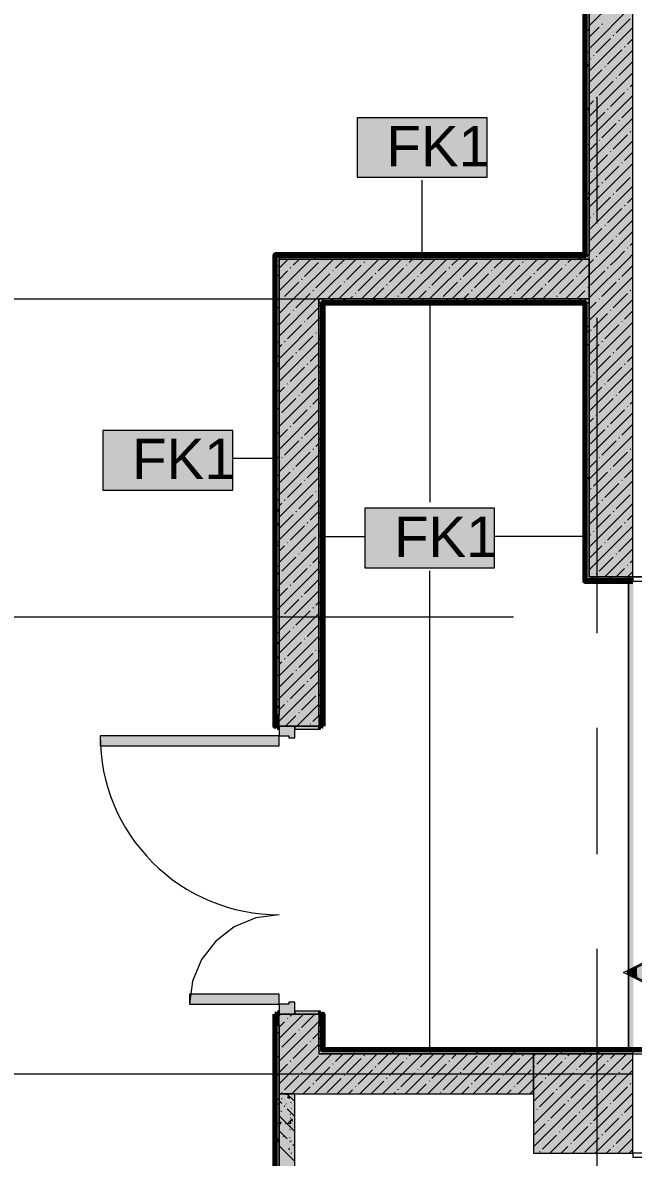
# Model space of a CAD drawing. Header units: millimetres. Extents: x -3817 to 677485, y -22715 to 103890.
# Drawn here: x 35664 to 38736, y 12591 to 18301 of the extents above; entities that cross this region are included whole.
import ezdxf

# ---------------------------------------------------------------- set-up
doc = ezdxf.new("R2010")
doc.units = ezdxf.units.MM
doc.layers.add('PDF _Геометрия', color=7, linetype='Continuous', true_color=0x1d1d1d)
doc.layers.add('PDF _Сплошная заливка', color=7, linetype='Continuous', true_color=0xffffff)
doc.layers.add('PDF _Текст', color=7, linetype='Continuous')
doc.styles.add('PDF GOST-Common', font='arial.ttf')

msp = doc.modelspace()

# ---------------------------------------------------------------- hatches: boundary and pattern name
at = {"layer": 'PDF _Сплошная заливка', "transparency": 33554559}
h = msp.add_hatch(color=256, dxfattribs=at)
h.paths.add_polyline_path([(39003.3, 1631.4), (39273.4, 1631.4), (39273.4, 13806.3), (38703.3, 13521.2), (39003.3, 13371.2), (39003.3, 1653.4)], flags=0)
h.paths.add_polyline_path([(39273.4, 13836.1), (39273.4, 25711.1), (39003.3, 25711.1), (39003.3, 13971.2), (39024.3, 13960.7)], flags=0)
h = msp.add_hatch(color=256, dxfattribs=at)
h.paths.add_polyline_path([(38733.3, 17111.3), (38733.3, 23461.6), (38513.3, 23461.6), (38513.3, 17111.3), (38594.1, 17111.3)], flags=0)
h.paths.add_polyline_path([(38513.3, 24911.6), (38733.3, 24911.6), (38733.3, 25311.3), (38513.3, 25311.3), (38513.3, 25223.1)], flags=0)
h = msp.add_hatch(color=256, dxfattribs=at)
h.paths.add_polyline_path([(38493.3, 17111.3), (38513.3, 17111.3), (38513.3, 23461.6), (38493.3, 23461.6), (38493.3, 17131.3)], flags=0)
h.paths.add_polyline_path([(38493.3, 24915.3), (38513.3, 24915.3), (38513.3, 24927.8), (38493.3, 24915.9)], flags=0)
for color, points in [(256, [(36953.3, 17111.3), (38493.3, 17111.3), (38491.3, 17131.3), (36933.3, 17129.5), (36933.3, 17111.3)]), (256, [(38491.3, 16891.3), (38493.3, 16893.2), (38493.3, 16911.3), (37173.3, 16911.3), (37173.3, 16891.3), (37914.7, 16891.3)]), (256, [(38493.3, 15490.3), (38494.2, 15491.3), (38513.3, 15491.3), (38513.3, 16911.3), (38493.3, 16911.3), (38493.3, 15511.3)]), (256, [(38513.3, 15491.3), (38733.2, 15491.3), (38733.3, 15511.1), (38783.3, 15511.1), (38783.3, 15491.3), (39003.3, 15491.3), (39003.3, 15511.3), (38513.3, 15511.3)]), (256, [(36945.3, 14746.3), (36953.3, 14746.3), (36953.3, 14816.3), (36945.3, 14816.3), (36945.3, 14761.3)]), (256, [(37153.3, 14746.3), (37161.3, 14746.3), (37161.3, 14816.3), (37153.3, 14816.3), (37153.3, 14761.3)]), (256, [(36556.1, 14661.3), (36953.3, 14661.3), (36953.3, 14711.3), (36053.3, 14711.3), (36053.3, 14661.3)]), (5, [(38755.8, 13486.3), (38753.8, 13555.1), (38710.8, 13533.6), (38710.8, 13508.8), (38753.8, 13487.3)]), (256, [(36953.3, 13361.3), (36953.3, 13411.3), (36503.3, 13411.3), (36503.3, 13361.3), (36897.7, 13361.3)]), (256, [(37161.3, 13256.4), (37161.3, 13326.3), (37153.3, 13326.3), (37153.3, 13256.4), (37159.4, 13256.4)])]:
    msp.add_hatch(color=color, dxfattribs=at).paths.add_polyline_path(points)
h = msp.add_hatch(color=256, dxfattribs=at)
h.paths.add_polyline_path([(36933.3, 12141.3), (36953.3, 12141.3), (36953.3, 13256.4), (36945.3, 13256.4), (36945.3, 13311.4), (36933.3, 13311.4), (36933.3, 12221.4)], flags=0)
h.paths.add_polyline_path([(36933.3, 14761.3), (36945.3, 14761.3), (36945.3, 14816.3), (36953.3, 14816.3), (36953.3, 17111.3), (36933.3, 17111.3), (36933.3, 16743.4)], flags=0)
h = msp.add_hatch(color=256, dxfattribs=at)
h.paths.add_polyline_path([(37033.3, 12911.3), (37153.3, 12911.3), (37153.3, 13311.4), (36953.3, 13311.4), (36953.3, 12911.3)], flags=0)
h.paths.add_polyline_path([(37003.3, 14761.3), (37153.3, 14761.3), (37153.3, 16911.3), (36953.3, 16911.3), (36953.3, 14761.3)], flags=0)
h = msp.add_hatch(color=256, dxfattribs=at)
h.paths.add_polyline_path([(37153.3, 13131.4), (37173.3, 13132.3), (37173.3, 13311.4), (37161.3, 13311.4), (37159.4, 13256.4), (37153.3, 13256.4)], flags=0)
h.paths.add_polyline_path([(37161.3, 14761.3), (37173.3, 14761.3), (37173.3, 16911.3), (37153.3, 16911.3), (37153.3, 14816.3), (37161.3, 14816.3)], flags=0)
h = msp.add_hatch(color=5, dxfattribs=at)
h.paths.add_polyline_path([(38733.3, 13132.3), (38736.6, 13132.3), (38736.6, 13504.6), (38710.8, 13517.5), (38710.8, 13132.3), (38733.2, 13132.3)], flags=0)
h.paths.add_polyline_path([(38710.8, 13525), (38736.6, 13537.9), (38736.6, 15490.1), (38710.8, 15490.3), (38710.8, 13821.2)], flags=0)
h = msp.add_hatch(color=256, dxfattribs=at)
h.paths.add_polyline_path([(36963.7, 13311.4), (37033.3, 13311.4), (37033.3, 13371.3), (37003.3, 13371.3), (37003.3, 13361.3), (36953.3, 13361.3), (36953.3, 13311.4)], flags=0)
h.paths.add_polyline_path([(37003.3, 14701.3), (37033.3, 14701.3), (37033.3, 14761.3), (36953.3, 14761.3), (36953.3, 14711.3), (37003.3, 14711.3)], flags=0)
h = msp.add_hatch(color=256, dxfattribs=at)
h.paths.add_polyline_path([(38710.8, 13111.3), (38733.2, 13111.3), (38733.2, 13131.4), (37153.3, 13131.4), (37153.3, 13111.3), (38233.3, 13111.3)], flags=0)
h.paths.add_polyline_path([(39003.3, 13111.3), (39003.3, 13131.4), (38783.3, 13131.4), (38783.3, 13111.3), (38983.3, 13111.3)], flags=0)

# ---------------------------------------------------------------- linework, layer by layer
at = {"layer": 'PDF _Геометрия', "color": 7, "lineweight": 9}
for points in [[(38985.9, 1631.4), (38985.9, 13371.2), (38685.9, 13521.2), (39285.9, 13821.2), (38985.9, 13971.2), (38985.9, 25711.1)], [(37673.6, 17131.8), (37673.6, 17508.6)], [(38513.3, 17111.3), (38493.3, 17111.3), (36953.3, 17111.3), (38513.3, 17111.3), (38513.3, 17131.3)], [(37173.3, 16911.3), (37153.3, 16911.3), (37153.3, 14816.3), (37153.3, 16911.3)], [(37711.3, 16890.8), (37711.3, 15887)], [(36932.8, 16106.8), (36720.3, 16106.8)], [(37173.8, 15715), (37384.7, 15715)], [(38492.8, 15715), (38037.8, 15715)], [(37711.3, 13131.8), (37711.3, 15543)], [(39273.4, 13806.3), (38703.3, 13521.2), (39003.3, 13371.2), (39003.3, 1631.4)], [(37153.3, 13131.4), (37153.3, 13256.4), (37153.3, 13131.4), (37153.3, 13111.3), (38233.3, 13111.3), (37153.3, 13111.3)], [(38733.2, 13131.4), (37173.3, 13131.4), (37173.3, 13132.3)], [(38733.3, 12611.3), (38733.3, 13111.3), (38233.3, 13111.3), (38233.3, 12611.3), (38733.2, 12611.3)]]:
    msp.add_lwpolyline(points, dxfattribs=at)
at = {"layer": 'PDF _Геометрия', "color": 9, "lineweight": 9, "true_color": 0xc0c0c0}
for points in [[(37161.3, 14761.3), (37173.3, 14761.3), (37173.3, 16911.3), (38513.3, 16911.4), (38513.3, 15511.3), (38733.3, 15511.3), (38733.3, 17111.3), (38733.3, 23461.6), (38513.3, 23461.6), (38513.3, 17131.3), (38493.3, 17131.3)], [(38513.3, 17111.3), (38513.3, 23461.6), (38493.3, 23461.6), (38493.3, 17111.3)], [(38783.3, 23406.6), (38783.3, 15511.3), (39003.3, 15511.3), (39003.3, 16891.3), (39003.3, 15511.3), (38513.3, 15511.3), (38513.3, 16911.4), (38493.3, 16911.4), (38493.3, 15490.3), (38513.3, 15490.3), (38513.3, 15491.3), (38733.2, 15491.3)], [(38492.3, 17131.3), (36933.3, 17131.3), (36933.3, 17111.3), (36933.3, 14761.3), (36945.3, 14761.3)], [(36953.3, 14761.3), (37153.3, 14761.3)], [(36945.3, 13311.4), (36933.3, 13311.4), (36933.3, 12141.3), (36933.3, 12121.3)], [(37153.3, 13311.4), (36953.3, 13311.4)], [(37173.3, 13132.3), (37173.3, 13311.4), (37161.3, 13311.4)], [(37083.3, 12121.3), (37083.3, 12141.3), (37083.3, 12221.4), (36953.3, 12221.4), (36953.3, 12141.3), (36953.3, 12911.3), (37153.3, 12911.3), (38233.3, 12911.3), (38233.3, 13111.3), (38733.2, 13111.3)]]:
    msp.add_lwpolyline(points, dxfattribs=at)
at = {"layer": 'PDF _Геометрия', "color": 231, "lineweight": 70, "true_color": 0xff80c0}
for points in [[(38493.3, 17131.3), (38493.3, 23461.6), (38492.3, 23461.6), (38492.3, 17131.3)], [(38733.2, 15491.3), (38493.3, 15491.3), (38493.3, 16891.3), (38492.3, 16891.3), (38492.3, 15490.3), (38493.3, 15490.3), (38733.2, 15490.3)], [(39003.3, 13132.3), (37173.3, 13132.3)]]:
    msp.add_lwpolyline(points, dxfattribs=at)
at = {"layer": 'PDF _Геометрия', "lineweight": 9}
for points in [[(38513.3, 18283.9), (38733.3, 18503.9)], [(38513.3, 18169.8), (38733.3, 18389.8)], [(38513.3, 18226.9), (38563.8, 18277.4)], [(38513.3, 18055.8), (38733.3, 18275.8)], [(38578.1, 18291.7), (38580.4, 18294)], [(38649.3, 18248.9), (38720.6, 18320.2)], [(38549.6, 18149.1), (38620.8, 18220.4)], [(38635.1, 18234.6), (38637.5, 18237)], [(38706.4, 18191.9), (38733.3, 18218.8)], [(38513.3, 17941.7), (38733.3, 18161.7)], [(38606.6, 18092.1), (38677.9, 18163.4)], [(38692.1, 18177.6), (38694.5, 18180)], [(38513.3, 18112.8), (38521, 18120.6)], [(38535.3, 18134.9), (38537.7, 18137.2)], [(38663.6, 18035.1), (38733.3, 18104.7)], [(38513.3, 17998.8), (38578.1, 18063.6)], [(38513.3, 17827.7), (38733.3, 18047.7)], [(38592.3, 18077.8), (38594.7, 18080.2)], [(38563.8, 17935.3), (38635.1, 18006.6)], [(38649.3, 18020.8), (38651.7, 18023.2)], [(38720.6, 17978), (38733.3, 17990.7)], [(38513.3, 17713.6), (38733.3, 17933.6)], [(38620.8, 17878.2), (38692.1, 17949.5)], [(38706.4, 17963.8), (38708.7, 17966.2)], [(38513.3, 17884.7), (38535.3, 17906.8)], [(38549.6, 17921), (38551.9, 17923.4)], [(38677.9, 17821.2), (38733.3, 17876.6)], [(38513.3, 17599.6), (38733.3, 17819.6)], [(38521, 17778.5), (38592.3, 17849.7)], [(38606.6, 17864), (38609, 17866.4)], [(38578.1, 17721.4), (38649.3, 17792.7)], [(38663.6, 17807), (38666, 17809.3)], [(38513.3, 17485.5), (38733.3, 17705.5)], [(38563.8, 17707.2), (38566.2, 17709.5)], [(38635.1, 17664.4), (38706.4, 17735.7)], [(38720.6, 17749.9), (38723, 17752.3)], [(38513.3, 17656.6), (38549.6, 17692.9)], [(38620.8, 17650.1), (38623.2, 17652.5)], [(38692.1, 17607.4), (38733.3, 17648.5)], [(38513.3, 17371.5), (38733.3, 17591.5)], [(38535.3, 17564.6), (38606.6, 17635.9)], [(38677.9, 17593.1), (38680.2, 17595.5)], [(38521, 17550.4), (38523.4, 17552.7)], [(38592.3, 17507.6), (38663.6, 17578.9)], [(38513.3, 17428.5), (38563.8, 17479.1)], [(38513.3, 17257.5), (38733.3, 17477.4)], [(38578.1, 17493.3), (38580.4, 17495.7)], [(38649.3, 17450.6), (38720.6, 17521.8)], [(38549.6, 17350.8), (38620.8, 17422)], [(38635.1, 17436.3), (38637.5, 17438.7)], [(38706.4, 17393.5), (38733.3, 17420.4)], [(38513.3, 17143.4), (38733.3, 17363.4)], [(38606.6, 17293.7), (38677.9, 17365)], [(38692.1, 17379.3), (38694.5, 17381.7)], [(38513.3, 17314.5), (38521, 17322.3)], [(38535.3, 17336.5), (38537.7, 17338.9)], [(38663.6, 17236.7), (38733.3, 17306.4)], [(38395.3, 16911.4), (38513.3, 17029.4), (38595.3, 17111.3), (38733.3, 17249.4)], [(38513.3, 17200.4), (38578.1, 17265.2)], [(38592.3, 17279.5), (38594.7, 17281.9)], [(38563.8, 17136.9), (38635.1, 17208.2)], [(38649.3, 17222.5), (38651.7, 17224.8)], [(38720.6, 17179.7), (38733.3, 17192.3)], [(38509.3, 16911.4), (38513.3, 16915.3), (38709.3, 17111.3), (38733.3, 17135.3)], [(38620.8, 17079.9), (38652.3, 17111.3), (38692.1, 17151.2)], [(38706.4, 17165.4), (38708.7, 17167.8)], [(36953.3, 17066), (36998.6, 17111.3)], [(36953.3, 16952), (37112.6, 17111.3)], [(36953.3, 16837.9), (37026.7, 16911.3), (37226.7, 17111.3)], [(36953.3, 16723.9), (37140.7, 16911.3), (37340.7, 17111.3)], [(37024.1, 17079.9), (37055.6, 17111.3)], [(37081.2, 17022.9), (37152.5, 17094.2)], [(37166.7, 17108.4), (37169.1, 17110.8)], [(37238, 17065.6), (37283.7, 17111.3)], [(37254.8, 16911.3), (37454.8, 17111.3)], [(37295, 17008.6), (37366.3, 17079.9)], [(37368.8, 16911.3), (37568.8, 17111.3)], [(37380.6, 17094.2), (37382.9, 17096.5)], [(37394.8, 17108.4), (37397.7, 17111.3)], [(37451.8, 17051.4), (37511.8, 17111.3)], [(37482.9, 16911.3), (37682.9, 17111.3)], [(37594.4, 17079.9), (37596.8, 17082.3)], [(37596.9, 16911.3), (37796.9, 17111.3)], [(37608.6, 17094.2), (37625.8, 17111.3)], [(37665.7, 17037.1), (37737, 17108.4)], [(37711, 16911.3), (37911, 17111.3)], [(37822.5, 17079.9), (37853.9, 17111.3)], [(37825, 16911.3), (38025, 17111.3)], [(37879.5, 17022.9), (37950.8, 17094.2)], [(37939.1, 16911.3), (38139.1, 17111.3)], [(37965.1, 17108.4), (37967.4, 17110.8)], [(38036.3, 17065.6), (38082, 17111.3)], [(38053.1, 16911.3), (38253.1, 17111.3)], [(38093.4, 17008.6), (38164.6, 17079.9)], [(38167.2, 16911.3), (38367.2, 17111.3)], [(38178.9, 17094.2), (38181.3, 17096.5)], [(38193.2, 17108.4), (38196.1, 17111.3)], [(38250.2, 17051.4), (38310.1, 17111.3)], [(38281.2, 16911.4), (38481.2, 17111.3)], [(38392.7, 17079.9), (38395.1, 17082.3)], [(38407, 17094.2), (38424.2, 17111.3)], [(38464, 17037.1), (38513.3, 17086.4), (38535.3, 17108.4)], [(38549.6, 17122.7), (38551.9, 17125)], [(38677.9, 17022.9), (38733.3, 17078.3)], [(36953.3, 17009), (36995.6, 17051.4)], [(37009.9, 17065.6), (37012.3, 17068)], [(37138.2, 16965.9), (37209.5, 17037.1)], [(37223.7, 17051.4), (37226.1, 17053.8)], [(37352, 16951.6), (37423.3, 17022.9)], [(37437.6, 17037.1), (37439.9, 17039.5)], [(37508.9, 16994.4), (37580.1, 17065.6)], [(37651.4, 17022.9), (37653.8, 17025.2)], [(37722.7, 16980.1), (37794, 17051.4)], [(37808.2, 17065.6), (37810.6, 17068)], [(37936.5, 16965.9), (38007.8, 17037.1)], [(38022.1, 17051.4), (38024.4, 17053.8)], [(38150.4, 16951.6), (38221.7, 17022.9)], [(38235.9, 17037.1), (38238.3, 17039.5)], [(38307.2, 16994.4), (38378.5, 17065.6)], [(38449.8, 17022.9), (38452.1, 17025.2)], [(38513.3, 16801.3), (38733.3, 17021.3)], [(38521, 16980.1), (38592.3, 17051.4)], [(38606.6, 17065.6), (38609, 17068)], [(36981.4, 16923.1), (37052.7, 16994.4)], [(37066.9, 17008.6), (37069.3, 17011)], [(37197.7, 16911.3), (37266.5, 16980.1)], [(37280.8, 16994.4), (37283.1, 16996.7)], [(37425.8, 16911.3), (37480.3, 16965.9)], [(37494.6, 16980.1), (37497, 16982.5)], [(37565.9, 16937.3), (37637.2, 17008.6)], [(37708.4, 16965.9), (37710.8, 16968.2)], [(37779.7, 16923.1), (37851, 16994.4)], [(37865.3, 17008.6), (37867.6, 17011)], [(37996.1, 16911.3), (38064.8, 16980.1)], [(38079.1, 16994.4), (38081.5, 16996.7)], [(38224.2, 16911.3), (38278.7, 16965.9)], [(38292.9, 16980.1), (38295.3, 16982.5)], [(38364.2, 16937.3), (38435.5, 17008.6)], [(38506.8, 16965.9), (38509.2, 16968.2)], [(38578.1, 16923.1), (38649.3, 16994.4)], [(38663.6, 17008.6), (38666, 17011)], [(36967.1, 16908.8), (36969.5, 16911.2)], [(37038.4, 16866.1), (37083.7, 16911.3), (37109.7, 16937.3)], [(37123.9, 16951.6), (37126.3, 16954)], [(37311.8, 16911.3), (37323.5, 16923.1)], [(37337.8, 16937.3), (37340.2, 16939.7)], [(37551.6, 16923.1), (37554, 16925.5)], [(37653.9, 16911.3), (37694.2, 16951.6)], [(37882, 16911.3), (37908, 16937.3)], [(37922.3, 16951.6), (37924.7, 16954)], [(38110.1, 16911.3), (38121.9, 16923.1)], [(38136.1, 16937.3), (38138.5, 16939.7)], [(38350, 16923.1), (38352.3, 16925.5)], [(38452.3, 16911.4), (38492.5, 16951.6)], [(38513.3, 16687.2), (38733.3, 16907.2)], [(38563.8, 16908.8), (38566.2, 16911.2)], [(38635.1, 16866.1), (38706.4, 16937.3)], [(38720.6, 16951.6), (38723, 16954)], [(37024.1, 16851.8), (37026.5, 16854.2)], [(37095.4, 16809), (37153.3, 16866.9)], [(38513.3, 16858.3), (38549.6, 16894.6)], [(38620.8, 16851.8), (38623.2, 16854.2)], [(38692.1, 16809), (38733.3, 16850.2)], [(36953.3, 16780.9), (37009.9, 16837.5)], [(36953.3, 16609.8), (37153.3, 16809.8)], [(37081.2, 16794.8), (37083.5, 16797.1)], [(38513.3, 16573.2), (38733.3, 16793.2)], [(38535.3, 16766.3), (38606.6, 16837.5)], [(38677.9, 16794.8), (38680.2, 16797.1)], [(36995.6, 16709.2), (37066.9, 16780.5)], [(37138.2, 16737.8), (37140.6, 16740.1)], [(37152.5, 16752), (37153.3, 16752.8)], [(38521, 16752), (38523.4, 16754.4)], [(38592.3, 16709.2), (38663.6, 16780.5)], [(36953.3, 16495.8), (37153.3, 16695.8)], [(36953.3, 16666.9), (36967.1, 16680.7)], [(36981.4, 16695), (36983.7, 16697.4)], [(37052.7, 16652.2), (37123.9, 16723.5)], [(38513.3, 16630.2), (38563.8, 16680.7)], [(38513.3, 16459.1), (38733.3, 16679.1)], [(38578.1, 16695), (38580.4, 16697.4)], [(38649.3, 16652.2), (38720.6, 16723.5)], [(36953.3, 16552.8), (37024.1, 16623.7)], [(37038.4, 16638), (37040.8, 16640.3)], [(37109.7, 16595.2), (37153.3, 16638.8)], [(38549.6, 16552.4), (38620.8, 16623.7)], [(38635.1, 16638), (38637.5, 16640.3)], [(38706.4, 16595.2), (38733.3, 16622.1)], [(36953.3, 16381.7), (37153.3, 16581.7)], [(37009.9, 16495.4), (37081.2, 16566.7)], [(37095.4, 16580.9), (37097.8, 16583.3)], [(38513.3, 16345.1), (38733.3, 16565.1)], [(38606.6, 16495.4), (38677.9, 16566.7)], [(38692.1, 16580.9), (38694.5, 16583.3)], [(37066.9, 16438.4), (37138.2, 16509.7)], [(37152.5, 16523.9), (37153.3, 16524.7)], [(38513.3, 16516.1), (38521, 16523.9)], [(38535.3, 16538.2), (38537.7, 16540.5)], [(38663.6, 16438.4), (38733.3, 16508)], [(36953.3, 16267.7), (37153.3, 16467.7)], [(36953.3, 16438.8), (36981.4, 16466.9)], [(36995.6, 16481.1), (36998, 16483.5)], [(38513.3, 16402.1), (38578.1, 16466.9)], [(38513.3, 16231), (38733.3, 16451)], [(38592.3, 16481.1), (38594.7, 16483.5)], [(36967.1, 16338.6), (37038.4, 16409.9)], [(37052.7, 16424.1), (37055, 16426.5)], [(37123.9, 16381.3), (37153.3, 16410.7)], [(38563.8, 16338.6), (38635.1, 16409.9)], [(38649.3, 16424.1), (38651.7, 16426.5)], [(38720.6, 16381.3), (38733.3, 16394)], [(36953.3, 16153.6), (37153.3, 16353.6)], [(37024.1, 16281.6), (37095.4, 16352.8)], [(37109.7, 16367.1), (37112.1, 16369.5)], [(38513.3, 16117), (38733.3, 16337)], [(38620.8, 16281.6), (38692.1, 16352.8)], [(38706.4, 16367.1), (38708.7, 16369.5)], [(36953.3, 16324.7), (36955.2, 16326.7)], [(37081.2, 16224.5), (37152.5, 16295.8)], [(38513.3, 16288), (38535.3, 16310.1)], [(38549.6, 16324.3), (38551.9, 16326.7)], [(38677.9, 16224.5), (38733.3, 16279.9)], [(36953.3, 16210.7), (36995.6, 16253)], [(36953.3, 16039.6), (37153.3, 16239.6)], [(37009.9, 16267.3), (37012.3, 16269.7)], [(38513.3, 16002.9), (38733.3, 16222.9)], [(38521, 16181.8), (38592.3, 16253)], [(38606.6, 16267.3), (38609, 16269.7)], [(36981.4, 16124.7), (37052.7, 16196)], [(37066.9, 16210.3), (37069.3, 16212.6)], [(37138.2, 16167.5), (37153.3, 16182.6)], [(38578.1, 16124.7), (38649.3, 16196)], [(38663.6, 16210.3), (38666, 16212.6)], [(36953.3, 15925.5), (37153.3, 16125.5)], [(36967.1, 16110.5), (36969.5, 16112.9)], [(37038.4, 16067.7), (37109.7, 16139)], [(37123.9, 16153.2), (37126.3, 16155.6)], [(38513.3, 15888.9), (38733.3, 16108.9)], [(38563.8, 16110.5), (38566.2, 16112.9)], [(38635.1, 16067.7), (38706.4, 16139)], [(38720.6, 16153.2), (38723, 16155.6)], [(37024.1, 16053.5), (37026.5, 16055.8)], [(37095.4, 16010.7), (37153.3, 16068.5)], [(38513.3, 16059.9), (38549.6, 16096.2)], [(38620.8, 16053.5), (38623.2, 16055.8)], [(38692.1, 16010.7), (38733.3, 16051.8)], [(36953.3, 15982.6), (37009.9, 16039.2)], [(36953.3, 15811.5), (37153.3, 16011.5)], [(37081.2, 15996.4), (37083.5, 15998.8)], [(38513.3, 15774.8), (38733.3, 15994.8)], [(38535.3, 15967.9), (38606.6, 16039.2)], [(38677.9, 15996.4), (38680.2, 15998.8)], [(36995.6, 15910.9), (37066.9, 15982.2)], [(37138.2, 15939.4), (37140.6, 15941.8)], [(37152.5, 15953.7), (37153.3, 15954.5)], [(38521, 15953.7), (38523.4, 15956)], [(38592.3, 15910.9), (38663.6, 15982.2)], [(36953.3, 15697.4), (37153.3, 15897.4)], [(36953.3, 15868.5), (36967.1, 15882.4)], [(36981.4, 15896.6), (36983.7, 15899)], [(37052.7, 15853.9), (37123.9, 15925.2)], [(38513.3, 15831.8), (38563.8, 15882.4)], [(38513.3, 15660.8), (38733.3, 15880.8)], [(38578.1, 15896.6), (38580.4, 15899)], [(38649.3, 15853.9), (38720.6, 15925.2)], [(36953.3, 15754.5), (37024.1, 15825.4)], [(37038.4, 15839.6), (37040.8, 15842)], [(37109.7, 15796.8), (37153.3, 15840.4)], [(38549.6, 15754.1), (38620.8, 15825.4)], [(38635.1, 15839.6), (38637.5, 15842)], [(38706.4, 15796.8), (38733.3, 15823.7)], [(36953.3, 15583.4), (37153.3, 15783.4)], [(37009.9, 15697.1), (37081.2, 15768.3)], [(37095.4, 15782.6), (37097.8, 15785)], [(38513.3, 15546.7), (38733.3, 15766.7)], [(38606.6, 15697.1), (38677.9, 15768.3)], [(38692.1, 15782.6), (38694.5, 15785)], [(37066.9, 15640), (37138.2, 15711.3)], [(37152.5, 15725.6), (37153.3, 15726.4)], [(38513.3, 15717.8), (38521, 15725.6)], [(38535.3, 15739.8), (38537.7, 15742.2)], [(38663.6, 15640), (38733.3, 15709.7)], [(36953.3, 15469.4), (37153.3, 15669.4)], [(36953.3, 15640.4), (36981.4, 15668.5)], [(36995.6, 15682.8), (36998, 15685.2)], [(38513.3, 15603.7), (38578.1, 15668.5)], [(38592, 15511.3), (38733.3, 15652.7)], [(38592.3, 15682.8), (38594.7, 15685.2)], [(36967.1, 15540.2), (37038.4, 15611.5)], [(37052.7, 15625.8), (37055, 15628.1)], [(37123.9, 15583), (37153.3, 15612.3)], [(38563.8, 15540.2), (38635.1, 15611.5)], [(38649.3, 15625.8), (38651.7, 15628.1)], [(38720.6, 15583), (38733.3, 15595.6)], [(36953.3, 15355.3), (37153.3, 15555.3)], [(37024.1, 15483.2), (37095.4, 15554.5)], [(37109.7, 15568.7), (37112.1, 15571.1)], [(38649, 15511.3), (38692.1, 15554.5)], [(38706, 15511.3), (38733.3, 15538.6)], [(38706.4, 15568.7), (38708.7, 15571.1)], [(36953.3, 15526.4), (36955.2, 15528.3)], [(37081.2, 15426.2), (37152.5, 15497.5)], [(38534.9, 15511.3), (38535.3, 15511.7)], [(38549.6, 15526), (38551.9, 15528.3)], [(36953.3, 15412.3), (36995.6, 15454.7)], [(36953.3, 15241.3), (37153.3, 15441.3)], [(37009.9, 15469), (37012.3, 15471.3)], [(36981.4, 15326.4), (37052.7, 15397.7)], [(37066.9, 15411.9), (37069.3, 15414.3)], [(37138.2, 15369.2), (37153.3, 15384.2)], [(36953.3, 15127.2), (37153.3, 15327.2)], [(36967.1, 15312.1), (36969.5, 15314.5)], [(37038.4, 15269.4), (37109.7, 15340.6)], [(37123.9, 15354.9), (37126.3, 15357.3)], [(37024.1, 15255.1), (37026.5, 15257.5)], [(37095.4, 15212.3), (37153.3, 15270.2)], [(36953.3, 15184.2), (37009.9, 15240.9)], [(36953.3, 15013.2), (37153.3, 15213.2)], [(37081.2, 15198.1), (37083.5, 15200.5)], [(36995.6, 15112.6), (37066.9, 15183.8)], [(37138.2, 15141.1), (37140.6, 15143.4)], [(37152.5, 15155.3), (37153.3, 15156.1)], [(36953.3, 14899.1), (37153.3, 15099.1)], [(36953.3, 15070.2), (36967.1, 15084)], [(36981.4, 15098.3), (36983.7, 15100.7)], [(37052.7, 15055.5), (37123.9, 15126.8)], [(36953.3, 14956.1), (37024.1, 15027)], [(37038.4, 15041.3), (37040.8, 15043.6)], [(37109.7, 14998.5), (37153.3, 15042.1)], [(36953.3, 14785.1), (37153.3, 14985.1)], [(37009.9, 14898.7), (37081.2, 14970)], [(37095.4, 14984.2), (37097.8, 14986.6)], [(37066.9, 14841.7), (37138.2, 14913)], [(37152.5, 14927.2), (37153.3, 14928)], [(36953.3, 14842.1), (36981.4, 14870.2)], [(36995.6, 14884.5), (36998, 14886.8)], [(37043.6, 14761.3), (37153.3, 14871)], [(36986.6, 14761.3), (37038.4, 14813.2)], [(37052.7, 14827.4), (37055, 14829.8)], [(37123.9, 14784.7), (37153.3, 14814)], [(37109.7, 14770.4), (37112.1, 14772.8)], [(36953.3, 13302.4), (36962.2, 13311.4)], [(36953.3, 13188.4), (37076.2, 13311.4)], [(37009.9, 13302), (37019.2, 13311.4)], [(37066.9, 13245), (37133.3, 13311.4)], [(36953.3, 13074.3), (37153.3, 13274.3)], [(36953.3, 13245.4), (36981.4, 13273.5)], [(36995.6, 13287.8), (36998, 13290.1)], [(36967.1, 13145.2), (37038.4, 13216.5)], [(37052.7, 13230.7), (37055, 13233.1)], [(37123.9, 13188), (37153.3, 13217.3)], [(36953.3, 12960.3), (37153.3, 13160.3)], [(36953.3, 13131.3), (36955.2, 13133.3)], [(37024.1, 13088.2), (37095.4, 13159.5)], [(37109.7, 13173.7), (37112.1, 13176.1)], [(37009.9, 13073.9), (37012.3, 13076.3)], [(37018.4, 12911.3), (37153.3, 13046.2), (37218.4, 13111.3)], [(37081.2, 13031.2), (37152.5, 13102.4)], [(37132.4, 12911.3), (37153.3, 12932.2), (37332.4, 13111.3)], [(37238, 13073.9), (37275.4, 13111.3)], [(37246.5, 12911.3), (37446.5, 13111.3)], [(37295, 13016.9), (37366.3, 13088.2)], [(37360.5, 12911.3), (37560.5, 13111.3)], [(37380.6, 13102.4), (37382.9, 13104.8)], [(37451.8, 13059.7), (37503.5, 13111.3)], [(37474.6, 12911.3), (37674.6, 13111.3)], [(37588.6, 12911.3), (37788.6, 13111.3)], [(37594.4, 13088.2), (37596.8, 13090.5)], [(37608.6, 13102.4), (37617.6, 13111.3)], [(37665.7, 13045.4), (37731.6, 13111.3)], [(37702.7, 12911.3), (37902.7, 13111.3)], [(37808.2, 13073.9), (37810.6, 13076.3)], [(37816.7, 12911.3), (38016.7, 13111.3)], [(37822.5, 13088.2), (37845.7, 13111.3)], [(37879.5, 13031.2), (37950.8, 13102.4)], [(37930.8, 12911.3), (38130.8, 13111.3)], [(38036.3, 13073.9), (38073.8, 13111.3)], [(38044.8, 12911.3), (38233.3, 13099.8), (38244.8, 13111.3)], [(38093.4, 13016.9), (38164.6, 13088.2)], [(38158.9, 12911.3), (38233.3, 12985.7), (38358.9, 13111.3)], [(38178.9, 13102.4), (38181.3, 13104.8)], [(38233.3, 12871.7), (38472.9, 13111.3)], [(38233.3, 12757.6), (38587, 13111.3)], [(38233.3, 12643.6), (38701, 13111.3)], [(38250.2, 13059.7), (38301.9, 13111.3)], [(38392.7, 13088.2), (38395.1, 13090.5)], [(38407, 13102.4), (38415.9, 13111.3)], [(38464, 13045.4), (38530, 13111.3)], [(38606.6, 13073.9), (38609, 13076.3)], [(38620.8, 13088.2), (38644, 13111.3)], [(38677.9, 13031.2), (38733.3, 13086.6)], [(36953.3, 13017.3), (36995.6, 13059.7)], [(37066.9, 13016.9), (37069.3, 13019.3)], [(37138.2, 12974.1), (37153.3, 12989.2), (37209.5, 13045.4)], [(37223.7, 13059.7), (37226.1, 13062)], [(37352, 12959.9), (37423.3, 13031.2)], [(37437.6, 13045.4), (37439.9, 13047.8)], [(37508.9, 13002.6), (37580.1, 13073.9)], [(37651.4, 13031.2), (37653.8, 13033.5)], [(37722.7, 12988.4), (37794, 13059.7)], [(37865.3, 13016.9), (37867.6, 13019.3)], [(37936.5, 12974.1), (38007.8, 13045.4)], [(38022.1, 13059.7), (38024.4, 13062)], [(38150.4, 12959.9), (38221.7, 13031.2)], [(38235.9, 13045.4), (38238.3, 13047.8)], [(38307.2, 13002.6), (38378.5, 13073.9)], [(38315.1, 12611.3), (38733.3, 13029.5)], [(38449.8, 13031.2), (38452.1, 13033.5)], [(38521, 12988.4), (38592.3, 13059.7)], [(38663.6, 13016.9), (38666, 13019.3)], [(36981.4, 12931.4), (37052.7, 13002.6)], [(37123.9, 12959.9), (37126.3, 12962.2)], [(37195.2, 12917.1), (37266.5, 12988.4)], [(37280.8, 13002.6), (37283.1, 13005)], [(37417.6, 12911.3), (37480.3, 12974.1)], [(37494.6, 12988.4), (37497, 12990.8)], [(37565.9, 12945.6), (37637.2, 13016.9)], [(37708.4, 12974.1), (37710.8, 12976.5)], [(37779.7, 12931.4), (37851, 13002.6)], [(37922.3, 12959.9), (37924.7, 12962.2)], [(37993.6, 12917.1), (38064.8, 12988.4)], [(38079.1, 13002.6), (38081.5, 13005)], [(38215.9, 12911.3), (38233.3, 12928.7), (38278.7, 12974.1)], [(38292.9, 12988.4), (38295.3, 12990.8)], [(38364.2, 12945.6), (38435.5, 13016.9)], [(38506.8, 12974.1), (38509.2, 12976.5)], [(38578.1, 12931.4), (38649.3, 13002.6)], [(38720.6, 12959.9), (38723, 12962.2)], [(36967.1, 12917.1), (36969.5, 12919.5)], [(37075.4, 12911.3), (37109.7, 12945.6)], [(37303.5, 12911.3), (37323.5, 12931.4)], [(37337.8, 12945.6), (37340.2, 12948)], [(37531.6, 12911.3), (37537.4, 12917.1)], [(37551.6, 12931.4), (37554, 12933.7)], [(37645.7, 12911.3), (37694.2, 12959.9)], [(37765.5, 12917.1), (37767.8, 12919.5)], [(37873.8, 12911.3), (37908, 12945.6)], [(38101.9, 12911.3), (38121.9, 12931.4)], [(38136.1, 12945.6), (38138.5, 12948)], [(38264.4, 12845.8), (38335.7, 12917.1)], [(38350, 12931.4), (38352.3, 12933.7)], [(38421.3, 12888.6), (38492.5, 12959.9)], [(38429.1, 12611.3), (38733.3, 12915.5)], [(38563.8, 12917.1), (38566.2, 12919.5)], [(38635.1, 12874.3), (38706.4, 12945.6)], [(38321.5, 12788.8), (38392.7, 12860.1)], [(38407, 12874.3), (38409.4, 12876.7)], [(38478.3, 12831.6), (38549.6, 12902.8)], [(38620.8, 12860.1), (38623.2, 12862.4)], [(38692.1, 12817.3), (38733.3, 12858.5)], [(38233.3, 12814.7), (38235.9, 12817.3)], [(38250.2, 12831.6), (38252.5, 12833.9)], [(38378.5, 12731.8), (38449.8, 12803.1)], [(38464, 12817.3), (38466.4, 12819.7)], [(38535.3, 12774.5), (38606.6, 12845.8)], [(38543.2, 12611.3), (38733.3, 12801.4)], [(38677.9, 12803.1), (38680.2, 12805.4)], [(38233.3, 12700.6), (38292.9, 12760.3)], [(38307.2, 12774.5), (38309.6, 12776.9)], [(38435.5, 12674.7), (38506.8, 12746)], [(38521, 12760.3), (38523.4, 12762.7)], [(38592.3, 12717.5), (38663.6, 12788.8)], [(38278.7, 12632), (38350, 12703.3)], [(38364.2, 12717.5), (38366.6, 12719.9)], [(38492.5, 12617.7), (38563.8, 12689)], [(38578.1, 12703.3), (38580.4, 12705.6)], [(38649.3, 12660.5), (38720.6, 12731.8)], [(38657.2, 12611.3), (38733.3, 12687.4)], [(38264.4, 12617.7), (38266.8, 12620.1)], [(38372.1, 12611.3), (38407, 12646.2)], [(38421.3, 12660.5), (38423.6, 12662.9)], [(38600.2, 12611.3), (38620.8, 12632)], [(38635.1, 12646.2), (38637.5, 12648.6)], [(38714.3, 12611.3), (38733.3, 12630.4)]]:
    msp.add_lwpolyline(points, dxfattribs=at)
at = {"layer": 'PDF _Геометрия', "color": 253, "lineweight": 9, "true_color": 0x9b9b9b}
for points in [[(38495.7, 18218.1), (38505.7, 18218.1)], [(38502.7, 18217.3), (38497.7, 18226)], [(38513.3, 18260), (38508.9, 18267.6)], [(38500, 18157.3), (38494.9, 18148.6)], [(38495.7, 18157.2), (38505.7, 18157.2)], [(38506.8, 18149.3), (38501.8, 18158)], [(38499.8, 18039.6), (38494.7, 18048.3)], [(38495.7, 18065.7), (38505.7, 18065.7)], [(38510.9, 18081.2), (38505.9, 18089.9)], [(38498.9, 17911.6), (38493.8, 17902.9)], [(38495.7, 17882.9), (38505.7, 17882.9)], [(38496.8, 17861.9), (38493.3, 17868)], [(38495.7, 17821.9), (38505.7, 17821.9)], [(38510, 17869.9), (38505, 17861.2)], [(38513.3, 17772.4), (38511.1, 17776.2)], [(38495.7, 17730.5), (38505.7, 17730.5)], [(38513.3, 17753.6), (38512.1, 17751.5)], [(38513, 17692.2), (38508, 17683.5)], [(38495.7, 17547.6), (38505.7, 17547.6)], [(38501.9, 17548.1), (38496.9, 17556.8)], [(38495.7, 17486.6), (38505.7, 17486.6)], [(38510.1, 17412.1), (38505.1, 17420.8)], [(38511.9, 17446.5), (38506.9, 17437.8)], [(38495.7, 17395.2), (38505.7, 17395.2)], [(38496, 17192.7), (38493.3, 17197.4)], [(38499.7, 17242.4), (38494.6, 17233.7)], [(38495.7, 17212.3), (38505.7, 17212.3)], [(37168.4, 17131.1), (37163.4, 17122.4)], [(37229.7, 17130.4), (37229.2, 17131.3)], [(37653.2, 17128.5), (37651.5, 17131.3)], [(37659.9, 17128.9), (37654.8, 17120.2)], [(37766.8, 17131.3), (37764.5, 17127.3)], [(38008.6, 17122.5), (38003.5, 17131.2)], [(38013.2, 17131.3), (38010.2, 17126.2)], [(38076.6, 17126.6), (38073.9, 17131.3)], [(38083.3, 17130.8), (38078.3, 17122.1)], [(38254.3, 17123.6), (38249.8, 17131.3)], [(38432, 17120.6), (38427, 17129.3)], [(38495.7, 17151.3), (38505.7, 17151.3)], [(38506.7, 17132.7), (38501.7, 17124), (38505.9, 17131.3)], [(36933.8, 17090.6), (36933.3, 17089.6)], [(36941.2, 17120.9), (36951.2, 17120.9)], [(36946.4, 17072.4), (36941.4, 17081.1)], [(36957.6, 17114), (36952.6, 17122.7)], [(36994.3, 17111.3), (36994.2, 17111.6)], [(37017.1, 17112.9), (37016.2, 17111.3)], [(37032.6, 17120.9), (37042.7, 17120.9)], [(37124.1, 17120.9), (37134.1, 17120.9)], [(37135.1, 17111.3), (37130.3, 17119.8)], [(37236.4, 17127), (37231.4, 17118.3)], [(37306.9, 17120.9), (37317, 17120.9)], [(37311.1, 17111.3), (37308, 17116.8)], [(37398.4, 17120.9), (37408.4, 17120.9)], [(37459.3, 17120.9), (37469.4, 17120.9)], [(37611.7, 17120.9), (37621.8, 17120.9)], [(37618.2, 17117.8), (37614.5, 17111.3)], [(37694.8, 17117.3), (37689.8, 17126)], [(37703.2, 17120.9), (37713.2, 17120.9)], [(37794.6, 17120.9), (37804.7, 17120.9)], [(37864, 17116.7), (37860.9, 17111.3)], [(37932, 17112.6), (37931.3, 17111.3)], [(37977.5, 17120.9), (37987.6, 17120.9)], [(38068.9, 17120.9), (38079, 17120.9)], [(38118.2, 17115.4), (38113.2, 17124.1)], [(38129.9, 17120.9), (38140, 17120.9)], [(38155.8, 17111.3), (38154.9, 17113)], [(38177.7, 17111.5), (38177.6, 17111.3)], [(38282.3, 17120.9), (38292.4, 17120.9)], [(38373.7, 17120.9), (38383.8, 17120.9)], [(38465.1, 17121.6), (38460.1, 17112.9)], [(38465.2, 17120.9), (38475.2, 17120.9)], [(38472.6, 17111.3), (38468.6, 17118.2)], [(36935.3, 17030.8), (36933.3, 17034.3)], [(36941.2, 17029.4), (36951.2, 17029.4)], [(36939.4, 16962.7), (36934.3, 16971.4)], [(36940.9, 16980.9), (36935.9, 16972.2)], [(36936.8, 16912.9), (36933.3, 16906.7)], [(36943.5, 16894.7), (36938.4, 16903.4)], [(36941.2, 16907.5), (36951.2, 16907.5)], [(37215.6, 16911), (37215.4, 16911.3)], [(37215.5, 16907.5), (37225.6, 16907.5)], [(37276.5, 16907.5), (37286.5, 16907.5)], [(37428.3, 16910.7), (37423.2, 16902)], [(37428.9, 16907.5), (37438.9, 16907.5)], [(37520.3, 16907.5), (37530.4, 16907.5)], [(37534.2, 16911.3), (37532.9, 16909)], [(37611.7, 16907.5), (37621.8, 16907.5)], [(37639, 16909.1), (37637.7, 16911.3)], [(37680.7, 16898), (37675.6, 16906.7)], [(37780.6, 16911.3), (37778.6, 16908)], [(37794.6, 16907.5), (37804.7, 16907.5)], [(37851, 16911.3), (37846.7, 16903.9)], [(37886.1, 16907.5), (37896.1, 16907.5)], [(37947, 16907.5), (37957.1, 16907.5)], [(37994.4, 16903.2), (37989.7, 16911.3)], [(38062.5, 16907.2), (38060.1, 16911.3)], [(38104.1, 16896.1), (38099.1, 16904.8)], [(38099.4, 16907.5), (38109.5, 16907.5)], [(38190.9, 16907.5), (38200.9, 16907.5)], [(38233.5, 16903.3), (38228.5, 16894.6)], [(38240.2, 16904.2), (38236.1, 16911.3)], [(38273.3, 16911.3), (38270.1, 16905.8)], [(38282.3, 16907.5), (38292.4, 16907.5)], [(38417.9, 16901.3), (38412.8, 16910)], [(38465.2, 16907.5), (38475.2, 16907.5)], [(38479.2, 16902.2), (38474.2, 16893.5)], [(36948, 16871.2), (36942.9, 16862.5)], [(37154.5, 16877), (37164.6, 16877)], [(37167.3, 16885.4), (37162.3, 16876.7)], [(37297.3, 16891.3), (37293.8, 16897.4)], [(37386.6, 16899.5), (37381.9, 16891.3)], [(37632.4, 16898.4), (37628.3, 16891.3)], [(37700.4, 16894.4), (37698.7, 16891.3)], [(37946.1, 16893.3), (37945, 16891.3)], [(38142, 16891.3), (38140.7, 16893.6)], [(38458.8, 16891.3), (38454.5, 16898.8)], [(38495.7, 16877), (38505.7, 16877)], [(38513.3, 16858), (38511.4, 16861.3)], [(37154.5, 16816.1), (37164.6, 16816.1)], [(38495.7, 16816.1), (38505.7, 16816.1)], [(38501.6, 16819), (38496.5, 16810.2)], [(38505.2, 16810.9), (38500.2, 16819.6)], [(36941.2, 16785.6), (36951.2, 16785.6)], [(38509.3, 16742.9), (38504.3, 16751.6)], [(38512.7, 16777.3), (38507.7, 16768.6)], [(36941.2, 16694.1), (36951.2, 16694.1)], [(37155, 16681.3), (37153.3, 16678.2)], [(37154.5, 16724.6), (37164.6, 16724.6)], [(37159.8, 16702.8), (37154.8, 16711.6)], [(38495.7, 16724.6), (38505.7, 16724.6)], [(38513.3, 16675.1), (38508.4, 16683.6)], [(36935.7, 16667.1), (36933.3, 16662.9)], [(36946.9, 16625.5), (36941.8, 16616.8)], [(38502.2, 16633.2), (38497.2, 16641.9)], [(36941.2, 16572.2), (36951.2, 16572.2)], [(36948.6, 16580.9), (36943.6, 16589.6)], [(36953.3, 16575.6), (36953, 16575.2)], [(37162.1, 16571.6), (37157.1, 16562.9)], [(37158, 16503.6), (37153.3, 16495.3)], [(37154.5, 16541.7), (37164.6, 16541.7)], [(38495.2, 16523.5), (38493.3, 16526.8)], [(38496.4, 16505.2), (38493.3, 16499.8)], [(38495.7, 16541.7), (38505.7, 16541.7)], [(36941.2, 16450.3), (36951.2, 16450.3)], [(36953.3, 16451), (36951.8, 16453.6)], [(37154.5, 16480.8), (37164.6, 16480.8)], [(37169.2, 16461.9), (37164.2, 16453.2)], [(38499.2, 16455.5), (38494.2, 16464.2)], [(38495.7, 16480.8), (38505.7, 16480.8)], [(37154.5, 16389.3), (37164.6, 16389.3)], [(38495.7, 16389.3), (38505.7, 16389.3)], [(38503.5, 16395.5), (38498.4, 16386.8)], [(36934.5, 16361.6), (36933.3, 16363.7)], [(36941.2, 16358.9), (36951.2, 16358.9)], [(37169.1, 16321), (37164, 16329.8)], [(36937.6, 16243.7), (36933.3, 16236.2)], [(36942.7, 16225.5), (36937.6, 16234.2)], [(36941.2, 16236.9), (36951.2, 16236.9)], [(37156.9, 16257.8), (37153.3, 16251.5)], [(37168.1, 16216.2), (37163.1, 16207.5)], [(37173.2, 16253), (37168.1, 16261.7)], [(37154.5, 16206.5), (37164.6, 16206.5)], [(37173.3, 16191.9), (37172.2, 16193.7)], [(38495.7, 16206.5), (38505.7, 16206.5)], [(36941.2, 16115), (36951.2, 16115)], [(37154.9, 16101.7), (37153.3, 16104.6)], [(37154.5, 16145.5), (37164.6, 16145.5)], [(37166.1, 16143.3), (37161.1, 16152.1)], [(38495.7, 16145.5), (38505.7, 16145.5)], [(38502.4, 16149.8), (38497.3, 16141.1)], [(38504.4, 16141.7), (38499.4, 16150.5)], [(38513.3, 16107.7), (38508.5, 16099.4)], [(37154.5, 16054.1), (37164.6, 16054.1)], [(38495.7, 16054.1), (38505.7, 16054.1)], [(36936.5, 15998), (36933.3, 15992.3)], [(36941.2, 16023.6), (36951.2, 16023.6)], [(37159, 16033.7), (37154, 16042.4)], [(38512.6, 16005.7), (38507.6, 16014.4)], [(36947.7, 15956.3), (36942.6, 15947.6)], [(37163.1, 15965.6), (37158.1, 15974.4)], [(36941.2, 15901.7), (36951.2, 15901.7)], [(38513.3, 15924.8), (38511.5, 15921.7)], [(36951.9, 15843.7), (36946.9, 15852.4)], [(36953.3, 15844.1), (36949.7, 15838)], [(37158.8, 15834.4), (37153.8, 15825.7)], [(37154.5, 15871.2), (37164.6, 15871.2)], [(38495.7, 15871.2), (38505.7, 15871.2)], [(36941.2, 15779.7), (36951.2, 15779.7)], [(36950.7, 15778.6), (36945.6, 15769.9)], [(36953.3, 15780.4), (36951, 15784.4)], [(37154.5, 15810.2), (37164.6, 15810.2)], [(38498.4, 15786.3), (38493.4, 15795)], [(38495.7, 15810.2), (38505.7, 15810.2)], [(37154.5, 15718.8), (37164.6, 15718.8)], [(38495.7, 15718.8), (38505.7, 15718.8)], [(36941.2, 15688.3), (36951.2, 15688.3)], [(36948.9, 15666), (36943.9, 15674.7)], [(37168.3, 15651.9), (37163.2, 15660.6)], [(38513.3, 15681), (38510.4, 15676)], [(36937.8, 15624.4), (36933.3, 15632.2)], [(37157.7, 15588.7), (37153.3, 15580.9)], [(36941.9, 15556.3), (36936.8, 15565.1)], [(36941.2, 15566.4), (36951.2, 15566.4)], [(36949.6, 15532.9), (36944.5, 15524.2)], [(37154.5, 15535.9), (37164.6, 15535.9)], [(37168.9, 15547), (37163.9, 15538.3)], [(38495.7, 15535.9), (38505.7, 15535.9)], [(36945.9, 15488.3), (36940.9, 15497)], [(37154.5, 15474.9), (37164.6, 15474.9)], [(37173.3, 15521.3), (37171.4, 15524.5)], [(38528, 15491.3), (38525, 15496.5)], [(38526.1, 15505.4), (38536.2, 15505.4)], [(38544.8, 15491.8), (38544.6, 15491.3)], [(38586.4, 15502.9), (38581.4, 15494.2)], [(38617.6, 15505.4), (38627.6, 15505.4)], [(38654.5, 15498.8), (38650.1, 15491.3)], [(38704, 15491.3), (38702.7, 15493.5)], [(38709, 15505.4), (38719.1, 15505.4)], [(36934.8, 15446.7), (36933.3, 15449.3)], [(36941.2, 15444.5), (36951.2, 15444.5)], [(37154.1, 15432.5), (37153.3, 15434)], [(37173.3, 15432.7), (37170.9, 15428.7)], [(37154.5, 15383.5), (37164.6, 15383.5)], [(37171.9, 15369.3), (37166.9, 15360.6)], [(36937.3, 15328.8), (36933.3, 15321.8)], [(36941.2, 15353), (36951.2, 15353)], [(37162.3, 15296.5), (37157.3, 15305.2)], [(36944.4, 15219.1), (36939.4, 15210.4)], [(36941.2, 15231.1), (36951.2, 15231.1)], [(37154.5, 15200.6), (37164.6, 15200.6)], [(36940.3, 15151.1), (36935.3, 15142.4)], [(36951.1, 15174.5), (36946.1, 15183.3)], [(37154.5, 15139.7), (37164.6, 15139.7)], [(36941.2, 15109.2), (36951.2, 15109.2)], [(36951.5, 15109.5), (36946.4, 15100.7)], [(37170.8, 15123.6), (37165.8, 15114.9)], [(36941.2, 15017.7), (36951.2, 15017.7)], [(37154.5, 15048.2), (37164.6, 15048.2)], [(36937, 14955.2), (36933.3, 14961.6)], [(36939.2, 14905.4), (36934.2, 14896.6)], [(37158.5, 14919.5), (37153.5, 14910.8)], [(37171.6, 14914.7), (37166.5, 14923.4)], [(36941.2, 14895.8), (36951.2, 14895.8)], [(36950.4, 14863.7), (36945.3, 14855)], [(37154.5, 14865.3), (37164.6, 14865.3)], [(37173.3, 14850.7), (37170.6, 14855.3)], [(36945.1, 14819.1), (36940.1, 14827.9)], [(37165.6, 14809.8), (37161.3, 14802.3)], [(37161.3, 14804.4), (37164.6, 14804.4)], [(36941.2, 14773.9), (36945.3, 14773.9)], [(36933.5, 13193.4), (36933.3, 13193.8)], [(36941.2, 13219.4), (36951.2, 13219.4)], [(37154.5, 13189), (37164.6, 13189)], [(37164, 13220.9), (37158.9, 13229.6)], [(36942.7, 13143.6), (36937.7, 13134.9)], [(37162, 13157.7), (37157, 13149)], [(37168.1, 13152.9), (37163, 13161.6)], [(36941.2, 13097.5), (36951.2, 13097.5)], [(36953.3, 13100.9), (36948.8, 13093.2)], [(37156.8, 13111.3), (37153.3, 13117.5)], [(37154.5, 13128), (37164.6, 13128)], [(37246, 13128), (37256, 13128)], [(37251.3, 13130.6), (37250.9, 13131.4)], [(37322.8, 13131.4), (37319.5, 13125.6)], [(37332.8, 13111.3), (37329.6, 13117)], [(37428.9, 13128), (37438.9, 13128)], [(37520.3, 13128), (37530.4, 13128)], [(37528.6, 13122.1), (37523.6, 13113.4)], [(37569.2, 13131.4), (37565.2, 13124.5)], [(37581.3, 13128), (37591.3, 13128)], [(37638.3, 13129.1), (37633.2, 13120.4)], [(37674.8, 13128.7), (37673.2, 13131.4)], [(37716.4, 13117.5), (37711.4, 13126.2)], [(37733.7, 13128), (37743.7, 13128)], [(37825.1, 13128), (37835.2, 13128)], [(37884, 13128), (37879, 13119.3)], [(37916.5, 13128), (37926.6, 13128)], [(37952, 13124), (37947, 13115.2)], [(38030.2, 13122.7), (38025.2, 13131.4)], [(38098.2, 13126.8), (38095.6, 13131.4)], [(38099.4, 13128), (38109.5, 13128)], [(38139.8, 13115.6), (38134.8, 13124.3)], [(38167.5, 13131.4), (38166.3, 13129.4)], [(38177.5, 13111.3), (38176.4, 13113.2)], [(38190.9, 13128), (38200.9, 13128)], [(38251.8, 13128), (38261.9, 13128)], [(38275.9, 13123.8), (38271.5, 13131.4)], [(38333.8, 13114.7), (38331.9, 13111.3)], [(38375.5, 13125.9), (38370.4, 13117.1)], [(38404.2, 13128), (38414.3, 13128)], [(38413.8, 13131.4), (38412.1, 13128.3)], [(38453.6, 13120.8), (38448.6, 13129.5)], [(38484.2, 13131.4), (38480.1, 13124.2)], [(38494.3, 13111.3), (38490.2, 13118.4)], [(38495.7, 13128), (38505.7, 13128)], [(38563.3, 13113.7), (38558.2, 13122.4)], [(38579.6, 13113.6), (38578.3, 13111.3)], [(38587.1, 13128), (38597.2, 13128)], [(38730.6, 13131.4), (38725.9, 13123.1)], [(36953.3, 13037.2), (36951.9, 13039.7)], [(36941.2, 13006.1), (36951.2, 13006.1)], [(36941.2, 12884.1), (36951.2, 12884.1)], [(36953.3, 12854.4), (36948.9, 12862)], [(36937.5, 12829.8), (36933.3, 12822.4)], [(36942.7, 12811.6), (36937.7, 12820.3)], [(36933.4, 12761.8), (36933.3, 12761.5)], [(36941.2, 12762.2), (36951.2, 12762.2)], [(36946.8, 12743.6), (36941.8, 12752.3)], [(36944.6, 12720.1), (36939.6, 12711.4)], [(36950.9, 12675.6), (36945.9, 12684.3)], [(36939.7, 12633.9), (36934.7, 12642.6)], [(36941.2, 12670.8), (36951.2, 12670.8)]]:
    msp.add_lwpolyline(points, dxfattribs=at)
at = {"layer": 'PDF _Геометрия', "color": 253, "lineweight": 9, "true_color": 0xaaaaaa}
for points in [[(38553.3, 17292.1), (38553.3, 17927.1)], [(38553.3, 17292.1), (38553.3, 17927.1)], [(34226.9, 16911.3), (35633.3, 16911.3), (38133.3, 16911.3)], [(38553.3, 15228.3), (38553.3, 16815.8)], [(38553.3, 15228.3), (38553.3, 16815.8)], [(34226.9, 15311.3), (35633.3, 15311.3), (38133.3, 15311.3)], [(38553.3, 14117.1), (38553.3, 14752.1)], [(38553.3, 14117.1), (38553.3, 14752.1)], [(38553.3, 12053.3), (38553.3, 13640.8)], [(38553.3, 12053.3), (38553.3, 13640.8)], [(34526.9, 13011.4), (36233.3, 13011.4), (38733.3, 13011.4)]]:
    msp.add_lwpolyline(points, dxfattribs=at)
at = {"layer": 'PDF _Геометрия', "color": 7, "lineweight": 9}
for points in [[(38000.1, 17822.5), (37347, 17822.5), (37347, 17522.5), (38000.1, 17522.5)], [(38513.3, 17111.3), (38513.3, 16911.4)], [(36953.3, 16911.3), (36953.3, 14816.3)], [(36720.3, 16248.7), (36067.1, 16248.7), (36067.1, 15948.7), (36720.3, 15948.7)], [(38037.8, 15856.9), (37384.7, 15856.9), (37384.7, 15556.9), (38037.8, 15556.9)], [(38710.8, 13525), (38710.8, 15490.3)], [(38710.8, 13508.8), (38710.8, 13533.6)], [(38710.8, 13132.3), (38710.8, 13517.5)], [(36953.3, 13256.4), (36953.3, 12911.3)]]:
    msp.add_lwpolyline(points, close=True, dxfattribs=at)
at = {"layer": 'PDF _Геометрия', "color": 231, "lineweight": 70, "true_color": 0xff80c0}
for points in [[(36932.3, 17131.3), (36932.3, 14761.3), (36933.3, 14761.3), (36933.3, 17131.3)], [(38493.3, 17132.3), (36933.3, 17132.3), (36933.3, 17131.3), (38493.3, 17131.3)], [(37174.3, 14761.3), (37174.3, 16891.3), (37173.3, 16891.3), (37173.3, 14761.3)], [(37173.3, 16890.3), (38493.3, 16890.3), (38493.3, 16891.3), (37173.3, 16891.3)], [(36932.3, 13311.4), (36932.3, 12121.3), (36933.3, 12121.3), (36933.3, 13311.4)], [(37174.3, 13131.4), (37174.3, 13311.4), (37173.3, 13311.4), (37173.3, 13131.4)]]:
    msp.add_lwpolyline(points, close=True, dxfattribs=at)
at = {"layer": 'PDF _Геометрия', "color": 231, "lineweight": 9, "true_color": 0xff80c0}
for points in [[(38492.3, 17131.3), (38493.3, 17131.3)], [(37173.3, 13132.3), (37173.3, 13131.4), (38733.2, 13131.4)]]:
    msp.add_lwpolyline(points, dxfattribs=at)
at = {"layer": 'PDF _Геометрия', "color": 9, "lineweight": 9, "true_color": 0xc0c0c0}
for points in [[(36953.3, 17111.3), (36953.3, 16911.3)], [(37153.3, 16891.3), (38513.3, 16891.3), (38513.3, 16911.4), (37153.3, 16911.3)], [(36953.3, 12911.3), (36953.3, 12141.3), (37033.3, 12141.3), (37033.3, 12911.3)]]:
    msp.add_lwpolyline(points, close=True, dxfattribs=at)
at = {"layer": 'PDF _Геометрия', "color": 8, "lineweight": 9, "true_color": 0x808080}
for points in [[(38733.2, 15490.1), (38783.3, 15490.1), (38783.3, 15511.1), (38733.2, 15511.1)], [(38733.2, 13111.3), (38783.3, 13111.3), (38783.3, 13132.3), (38733.2, 13132.3)], [(38733.2, 12591.4), (38783.3, 12591.4), (38783.3, 12612.3), (38733.2, 12612.3)]]:
    msp.add_lwpolyline(points, close=True, dxfattribs=at)
at = {"layer": 'PDF _Геометрия', "color": 253, "lineweight": 13, "true_color": 0xaaaaaa}
for points in [[(36953.3, 14746.3), (36953.3, 14816.3), (36945.3, 14816.3), (36945.3, 14746.3)], [(37161.3, 14746.3), (37161.3, 14816.3), (37153.3, 14816.3), (37153.3, 14746.3)], [(36953.3, 14711.3), (37003.3, 14711.3), (37003.3, 14701.3), (37033.3, 14701.3), (37033.3, 14761.3), (36953.3, 14761.3)], [(37153.3, 14746.3), (37153.3, 14761.3), (37033.3, 14761.3), (37033.3, 14746.3)], [(36053.3, 14711.3), (36053.3, 14661.3), (36953.3, 14661.3), (36953.3, 14711.3)], [(36503.3, 13361.3), (36953.3, 13361.3), (36953.3, 13411.3), (36503.3, 13411.3)], [(36953.3, 13361.3), (36953.3, 13311.4), (37033.3, 13311.4), (37033.3, 13371.3), (37003.3, 13371.3), (37003.3, 13361.3)], [(36953.3, 13326.3), (36945.3, 13326.3), (36945.3, 13256.4), (36953.3, 13256.4)], [(37153.3, 13326.3), (37033.3, 13326.3), (37033.3, 13311.4), (37153.3, 13311.4)], [(37161.3, 13326.3), (37153.3, 13326.3), (37153.3, 13256.4), (37161.3, 13256.4)]]:
    msp.add_lwpolyline(points, close=True, dxfattribs=at)
at = {"layer": 'PDF _Геометрия', "color": 253, "lineweight": 9, "true_color": 0xaaaaaa}
msp.add_lwpolyline([(36053.3, 14711.3, 0.414214), (36953.3, 13811.4), (36836.8, 13796), (36728.3, 13751.1), (36635.1, 13679.5), (36563.6, 13586.3), (36518.6, 13477.8), (36503.3, 13361.3)], format="xyb", dxfattribs=at)
at = {"layer": 'PDF _Геометрия', "color": 252, "lineweight": 9, "true_color": 0x878787}
for points in [[(36995.9, 12906.7), (36985.3, 12907.6), (36988.4, 12911.3)], [(37033.3, 12871.1), (36993, 12911.3)], [(36996, 12906.7), (36995.1, 12911.3)], [(36967.1, 12861.9), (36953.3, 12875.7)], [(36965, 12886.8), (36968.3, 12887.3)], [(36982.2, 12846.8), (36979.7, 12849.3)], [(36986.8, 12859.8), (36989.6, 12858)], [(37004, 12887.9), (36995.2, 12893.8), (37007.6, 12898.6)], [(37004, 12887.8), (37007.6, 12898.6)], [(37009.5, 12892.7), (37012.8, 12893.1)], [(37011.8, 12866), (37014.5, 12868)], [(37033.3, 12720.3), (36953.3, 12800.3)], [(36962.7, 12822.6), (36966.1, 12823)], [(37033.3, 12795.7), (36994.8, 12834.2)], [(37008.9, 12789.3), (37011.7, 12787.5)], [(37009.7, 12806.8), (37012.3, 12808.9)], [(37013.8, 12838.9), (37016.3, 12836.6)], [(37030.1, 12831.4), (37033.3, 12831.9)], [(36953.3, 12765.4), (36964.4, 12769.7)], [(36953.3, 12764), (36960.8, 12758.9)], [(36960.8, 12758.9), (36964.4, 12769.6)], [(36983.3, 12761.3), (36986.6, 12761.7)], [(37012.7, 12759), (36996.9, 12761.4), (37010.7, 12775.9)], [(37006.4, 12732.8), (37008.9, 12730.5)], [(37007.5, 12747.6), (37010.2, 12749.7)], [(37020.6, 12773), (37010, 12773.9), (37018.6, 12784.1)], [(37012.7, 12758.9), (37010.7, 12775.8)], [(37020.6, 12772.9), (37018.6, 12784.1)], [(36994.8, 12683.3), (36953.3, 12724.9)], [(36974.2, 12698.4), (36977.1, 12696.6)], [(37005.3, 12688.4), (37008, 12690.5)], [(37033.3, 12569.4), (36953.3, 12649.4)], [(37002, 12635.8), (37005.4, 12636.3)], [(37003.2, 12629.2), (37005.8, 12631.3)], [(37009.9, 12668.3), (37007.4, 12670.8)], [(37011.7, 12674.6), (37014.6, 12672.8)], [(37033.3, 12644.9), (37022.4, 12655.7)], [(37013.3, 12613.7), (37015.7, 12611.5)]]:
    msp.add_lwpolyline(points, dxfattribs=at)
at = {"layer": 'PDF _Сплошная заливка', "lineweight": 9, "transparency": 33554559}
for points in [[(38000.1, 17822.5), (37347, 17822.5), (38000.1, 17522.5), (37347, 17522.5)], [(36720.3, 16248.7), (36067.1, 16248.7), (36720.3, 15948.7), (36067.1, 15948.7)], [(38037.8, 15856.9), (37384.7, 15856.9), (38037.8, 15556.9), (37384.7, 15556.9)]]:
    msp.add_solid(points, dxfattribs=at)
at = {"layer": 'PDF _Сплошная заливка', "lineweight": 35, "transparency": 33554559}
for points in [[(36953.3, 16911.3), (38513.3, 16911.4), (36953.3, 17111.3), (38513.3, 17111.3)], [(38733.3, 15511.3), (38733.3, 17111.3), (38513.3, 15511.3), (38513.3, 17111.3)], [(37153.3, 14746.3), (37153.3, 14761.3), (37033.3, 14746.3), (37033.3, 14761.3)], [(36953.3, 13256.4), (36953.3, 13326.3), (36945.3, 13256.4), (36945.3, 13326.3)], [(37153.3, 13311.4), (37151.6, 13326.3), (37033.3, 13311.4), (37033.3, 13326.3)], [(38233.3, 12911.3), (38233.3, 13111.3), (37153.3, 12911.3), (37153.3, 13111.3)], [(38733.2, 12611.3), (38733.2, 13111.3), (38233.3, 12611.3), (38233.3, 13111.3)], [(37033.3, 12141.3), (37033.3, 12911.3), (36953.3, 12141.3), (36953.3, 12911.3)]]:
    msp.add_solid(points, dxfattribs=at)
at = {"layer": 'PDF _Сплошная заливка', "color": 254, "lineweight": 35, "true_color": 0xffb9dc, "transparency": 33554559}
for points in [[(38492.3, 16890.3), (38491.3, 16891.3), (38490.2, 16890.3)], [(37173.3, 14761.3), (37174.3, 14761.3), (37173.3, 15511.3)], [(38492.3, 15490.3), (38493.3, 15491.3), (38492.3, 15511.3)], [(37173.3, 13132.3), (37174.3, 13132.4), (37173.3, 13311.4)], [(38733.2, 13131.4), (38733.2, 13132.3), (38710.8, 13131.4)]]:
    msp.add_solid(points, dxfattribs=at)

# ---------------------------------------------------------------- texts
at = {"layer": 'PDF _Текст', "char_height": 203.2, "attachment_point": 4, "style": 'PDF GOST-Common'}
for insert in [(37494.1, 17679.1), (36214.2, 16105.2), (37531.8, 15713.5)]:
    msp.add_mtext('FK1', dxfattribs=dict(at, insert=insert))

doc.saveas('drawing.dxf')
